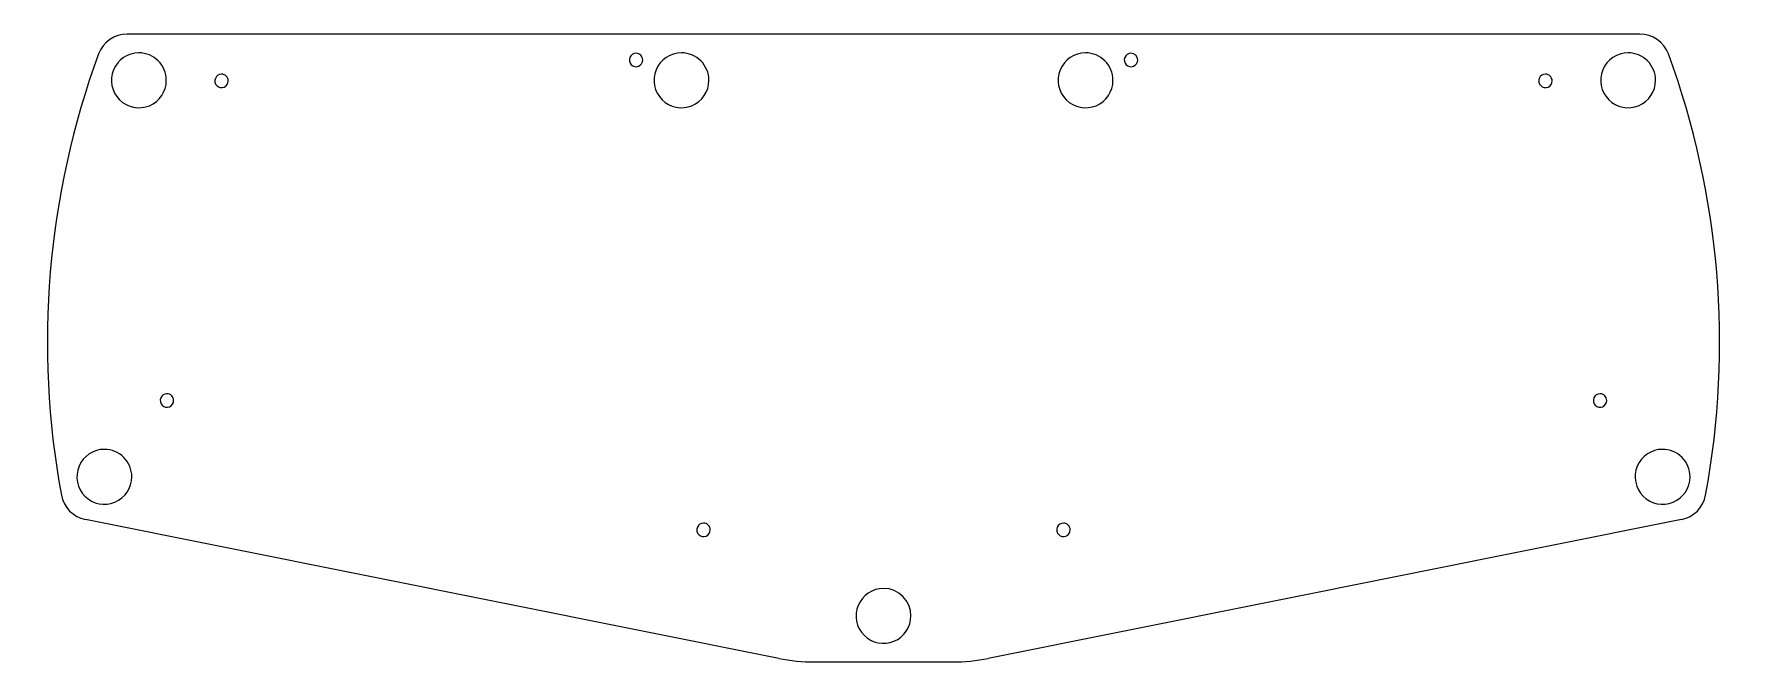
# Model space of a CAD drawing. Header units: millimetres. Extents: x 0 to 279, y 4 to 107.
import ezdxf

# ---------------------------------------------------------------- set-up
doc = ezdxf.new("R2010")
doc.units = ezdxf.units.MM
doc.layers.get('0').update_dxf_attribs({"linetype": 'CONTINUOUS'})

msp = doc.modelspace()

# ---------------------------------------------------------------- linework, layer by layer
at = {"color": 1}
for points in [[(263.8196, 107.2573), (15.6952, 107.2573)], [(122.563, 4.9109), (8.8374, 27.6768)], [(270.6779, 27.6773), (156.9496, 4.9109)], [(128.4517, 4.3273), (151.061, 4.3273)]]:
    msp.add_lwpolyline(points, dxfattribs=at)
for points in [[(17.6143, 104.1691)], [(99.1628, 104.0938)], [(106.6143, 104.1691)], [(172.9005, 104.1691)], [(180.352, 104.0938)], [(261.9005, 104.1691)], [(31.1724, 100.6694)], [(248.3424, 100.6694)], [(22.2184, 48.2819)], [(257.2964, 48.2819)], [(11.9569, 39.1805)], [(267.5579, 39.1805)], [(110.242, 27.0847)], [(169.2728, 27.0847)], [(139.7574, 16.3839)]]:
    msp.add_lwpolyline(points, close=True, dxfattribs=at)
for points in [[(15.6952, 107.2573), (13.598371, 107.257284), (11.724293, 105.948951), (11.0016, 103.9806)], [(268.5132, 103.9806), (267.790531, 105.94897), (265.916438, 107.257313), (263.8196, 107.2573)], [(11.0016, 103.9806), (2.513041, 80.860928), (0.406229, 55.882157), (4.9024, 31.6673)], [(17.6143, 104.1691), (15.79422, 104.1691), (14.153357, 103.07271), (13.456842, 101.391175)], [(20.796281, 102.851081), (19.952367, 103.694994), (18.807774, 104.1691), (17.6143, 104.1691)], [(98.146533, 103.414752), (97.976273, 103.00371), (98.070385, 102.53058), (98.384983, 102.215983)], [(99.1628, 104.0938), (98.717892, 104.0938), (98.316792, 103.825794), (98.146533, 103.414752)], [(99.940617, 103.771617), (99.734327, 103.977907), (99.454538, 104.0938), (99.1628, 104.0938)], [(100.2628, 102.9938), (100.2628, 103.285538), (100.146907, 103.565327), (99.940617, 103.771617)], [(106.6143, 104.1691), (104.79422, 104.1691), (103.153357, 103.07271), (102.456842, 101.391175)], [(109.796281, 102.851081), (108.952367, 103.694994), (107.807774, 104.1691), (106.6143, 104.1691)], [(172.9005, 104.1691), (171.08042, 104.1691), (169.439557, 103.07271), (168.743042, 101.391175)], [(176.082481, 102.851081), (175.238567, 103.694994), (174.093974, 104.1691), (172.9005, 104.1691)], [(179.335733, 103.414752), (179.165473, 103.00371), (179.259585, 102.53058), (179.574183, 102.215983)], [(180.352, 104.0938), (179.907092, 104.0938), (179.505992, 103.825794), (179.335733, 103.414752)], [(181.452, 102.9938), (181.452, 103.601313), (180.959513, 104.0938), (180.352, 104.0938)], [(261.9005, 104.1691), (260.08042, 104.1691), (258.439557, 103.07271), (257.743042, 101.391175)], [(265.082481, 102.851081), (264.238567, 103.694994), (263.093974, 104.1691), (261.9005, 104.1691)], [(274.6124, 31.6673), (279.108571, 55.882157), (277.001759, 80.860928), (268.5132, 103.9806)], [(13.456842, 101.391175), (12.760328, 99.709641), (13.145329, 97.77411), (14.432319, 96.487119)], [(22.1143, 99.6691), (22.1143, 100.862574), (21.640194, 102.007167), (20.796281, 102.851081)], [(31.1724, 100.6694), (30.727492, 100.6694), (30.326392, 100.401394), (30.156133, 99.990352)], [(31.950217, 100.347217), (31.743927, 100.553507), (31.464138, 100.6694), (31.1724, 100.6694)], [(32.2724, 99.5694), (32.2724, 99.861138), (32.156507, 100.140927), (31.950217, 100.347217)], [(98.384983, 102.215983), (98.69958, 101.901385), (99.17271, 101.807273), (99.583752, 101.977533)], [(99.583752, 101.977533), (99.994794, 102.147792), (100.2628, 102.548892), (100.2628, 102.9938)], [(102.456842, 101.391175), (101.760328, 99.709641), (102.145329, 97.77411), (103.432319, 96.487119)], [(111.1143, 99.6691), (111.1143, 100.862574), (110.640194, 102.007167), (109.796281, 102.851081)], [(168.743042, 101.391175), (168.046528, 99.709641), (168.431529, 97.77411), (169.718519, 96.487119)], [(177.4005, 99.6691), (177.4005, 100.862574), (176.926394, 102.007167), (176.082481, 102.851081)], [(179.574183, 102.215983), (179.88878, 101.901385), (180.36191, 101.807273), (180.772952, 101.977533)], [(180.772952, 101.977533), (181.183994, 102.147792), (181.452, 102.548892), (181.452, 102.9938)], [(248.3424, 100.6694), (247.897492, 100.6694), (247.496392, 100.401394), (247.326133, 99.990352)], [(249.120217, 100.347217), (248.913927, 100.553507), (248.634138, 100.6694), (248.3424, 100.6694)], [(249.4424, 99.5694), (249.4424, 99.861138), (249.326507, 100.140927), (249.120217, 100.347217)], [(257.743042, 101.391175), (257.046528, 99.709641), (257.431529, 97.77411), (258.718519, 96.487119)], [(266.4005, 99.6691), (266.4005, 100.862574), (265.926394, 102.007167), (265.082481, 102.851081)], [(19.336375, 95.511642), (21.01791, 96.208157), (22.1143, 97.84902), (22.1143, 99.6691)], [(30.156133, 99.990352), (29.985873, 99.57931), (30.079985, 99.10618), (30.394583, 98.791583)], [(30.394583, 98.791583), (30.70918, 98.476985), (31.18231, 98.382873), (31.593352, 98.553133)], [(31.593352, 98.553133), (32.004394, 98.723392), (32.2724, 99.124492), (32.2724, 99.5694)], [(108.336375, 95.511642), (110.01791, 96.208157), (111.1143, 97.84902), (111.1143, 99.6691)], [(174.622575, 95.511642), (176.30411, 96.208157), (177.4005, 97.84902), (177.4005, 99.6691)], [(247.326133, 99.990352), (247.155873, 99.57931), (247.249985, 99.10618), (247.564583, 98.791583)], [(247.564583, 98.791583), (247.87918, 98.476985), (248.35231, 98.382873), (248.763352, 98.553133)], [(248.763352, 98.553133), (249.174394, 98.723392), (249.4424, 99.124492), (249.4424, 99.5694)], [(263.622575, 95.511642), (265.30411, 96.208157), (266.4005, 97.84902), (266.4005, 99.6691)], [(14.432319, 96.487119), (15.71931, 95.200129), (17.654841, 94.815128), (19.336375, 95.511642)], [(103.432319, 96.487119), (104.71931, 95.200129), (106.654841, 94.815128), (108.336375, 95.511642)], [(169.718519, 96.487119), (171.00551, 95.200129), (172.941041, 94.815128), (174.622575, 95.511642)], [(258.718519, 96.487119), (260.00551, 95.200129), (261.941041, 94.815128), (263.622575, 95.511642)], [(21.202133, 47.602852), (21.031873, 47.19181), (21.125985, 46.71868), (21.440583, 46.404083)], [(22.2184, 48.2819), (21.773492, 48.2819), (21.372392, 48.013894), (21.202133, 47.602852)], [(22.996217, 47.959717), (22.789927, 48.166007), (22.510138, 48.2819), (22.2184, 48.2819)], [(23.3184, 47.1819), (23.3184, 47.473638), (23.202507, 47.753427), (22.996217, 47.959717)], [(256.280133, 47.602852), (256.109873, 47.19181), (256.203985, 46.71868), (256.518583, 46.404083)], [(257.2964, 48.2819), (256.851492, 48.2819), (256.450392, 48.013894), (256.280133, 47.602852)], [(258.074217, 47.959717), (257.867927, 48.166007), (257.588138, 48.2819), (257.2964, 48.2819)], [(258.3964, 47.1819), (258.3964, 47.473638), (258.280507, 47.753427), (258.074217, 47.959717)], [(21.440583, 46.404083), (21.75518, 46.089485), (22.22831, 45.995373), (22.639352, 46.165633)], [(22.639352, 46.165633), (23.050394, 46.335892), (23.3184, 46.736992), (23.3184, 47.1819)], [(256.518583, 46.404083), (256.83318, 46.089485), (257.30631, 45.995373), (257.717352, 46.165633)], [(257.717352, 46.165633), (258.128394, 46.335892), (258.3964, 46.736992), (258.3964, 47.1819)], [(11.9569, 39.1805), (10.13682, 39.1805), (8.495957, 38.08411), (7.799442, 36.402575)], [(15.138881, 37.862481), (14.294967, 38.706394), (13.150374, 39.1805), (11.9569, 39.1805)], [(267.5579, 39.1805), (265.73782, 39.1805), (264.096957, 38.08411), (263.400442, 36.402575)], [(270.739881, 37.862481), (269.895967, 38.706394), (268.751374, 39.1805), (267.5579, 39.1805)], [(7.799442, 36.402575), (7.102928, 34.721041), (7.487929, 32.78551), (8.774919, 31.498519)], [(16.4569, 34.6805), (16.4569, 35.873974), (15.982794, 37.018567), (15.138881, 37.862481)], [(263.400442, 36.402575), (262.703928, 34.721041), (263.088929, 32.78551), (264.375919, 31.498519)], [(272.0579, 34.6805), (272.0579, 35.873974), (271.583794, 37.018567), (270.739881, 37.862481)], [(13.678975, 30.523042), (15.36051, 31.219557), (16.4569, 32.86042), (16.4569, 34.6805)], [(269.279975, 30.523042), (270.96151, 31.219557), (272.0579, 32.86042), (272.0579, 34.6805)], [(4.9024, 31.6673), (5.275467, 29.658048), (6.833569, 28.077969), (8.8374, 27.6768)], [(8.774919, 31.498519), (10.06191, 30.211529), (11.997441, 29.826528), (13.678975, 30.523042)], [(264.375919, 31.498519), (265.66291, 30.211529), (267.598441, 29.826528), (269.279975, 30.523042)], [(270.6779, 27.6773), (272.681501, 28.078378), (274.239425, 29.658278), (274.6124, 31.6673)], [(109.225733, 26.405652), (109.055473, 25.99461), (109.149585, 25.52148), (109.464183, 25.206883)], [(110.242, 27.0847), (109.797092, 27.0847), (109.395992, 26.816694), (109.225733, 26.405652)], [(109.464183, 25.206883), (109.77878, 24.892285), (110.25191, 24.798173), (110.662952, 24.968433)], [(111.019817, 26.762517), (110.813527, 26.968807), (110.533738, 27.0847), (110.242, 27.0847)], [(110.662952, 24.968433), (111.073994, 25.138692), (111.342, 25.539792), (111.342, 25.9847)], [(111.342, 25.9847), (111.342, 26.276438), (111.226107, 26.556227), (111.019817, 26.762517)], [(168.256533, 26.405652), (168.086273, 25.99461), (168.180385, 25.52148), (168.494983, 25.206883)], [(169.2728, 27.0847), (168.827892, 27.0847), (168.426792, 26.816694), (168.256533, 26.405652)], [(168.494983, 25.206883), (168.80958, 24.892285), (169.28271, 24.798173), (169.693752, 24.968433)], [(170.050617, 26.762517), (169.844327, 26.968807), (169.564538, 27.0847), (169.2728, 27.0847)], [(169.693752, 24.968433), (170.104794, 25.138692), (170.3728, 25.539792), (170.3728, 25.9847)], [(170.3728, 25.9847), (170.3728, 26.276438), (170.256907, 26.556227), (170.050617, 26.762517)], [(139.7574, 16.3839), (137.93732, 16.3839), (136.296457, 15.28751), (135.599942, 13.605975)], [(144.2574, 11.8839), (144.2574, 14.369181), (142.242681, 16.3839), (139.7574, 16.3839)], [(135.599942, 13.605975), (134.903428, 11.924441), (135.288429, 9.98891), (136.575419, 8.701919)], [(141.479475, 7.726442), (143.16101, 8.422957), (144.2574, 10.06382), (144.2574, 11.8839)], [(136.575419, 8.701919), (137.86241, 7.414929), (139.797941, 7.029928), (141.479475, 7.726442)], [(122.563, 4.9109), (124.50187, 4.522772), (126.474364, 4.327288), (128.4517, 4.3273)], [(151.061, 4.3273), (153.038303, 4.327292), (155.010763, 4.522776), (156.9496, 4.9109)]]:
    msp.add_open_spline(points, degree=3, dxfattribs=at)

doc.saveas('drawing.dxf')
